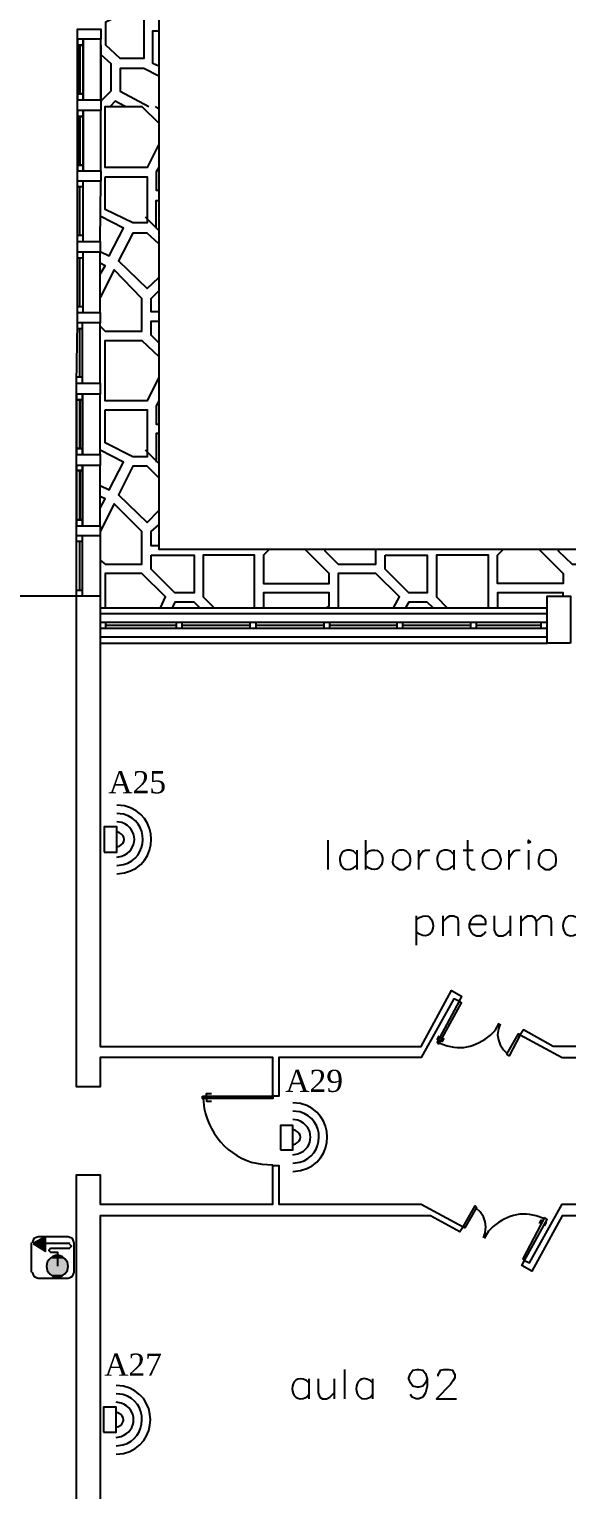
# Model space of a CAD drawing. Header units: millimetres. Extents: x 2592 to 5194, y 1172 to 2359.
# Drawn here: x 2598.527 to 2599.062, y 1179.41 to 1180.862 of the extents above; entities that cross this region are included whole.
import ezdxf

# ---------------------------------------------------------------- set-up
doc = ezdxf.new("R2010")
doc.units = ezdxf.units.MM
for name, color, linetype in [('PDF _Geometria', 7, 'Continuous'), ('PDF _Riempimenti solidi', 3, 'Continuous'), ('PDF _Testo', 7, 'Continuous')]:
    doc.layers.add(name, color=color, linetype=linetype)
doc.styles.add('PDF Times New Roman', font='times.ttf')

msp = doc.modelspace()

# ---------------------------------------------------------------- linework, layer by layer
at = {"layer": 'PDF _Geometria', "color": 8, "lineweight": 25, "true_color": 0x808080}
for points in [[(2598.9728, 1181.229), (2598.6561, 1181.229), (2598.6561, 1181.2282), (2598.6561, 1180.3449), (2600.9811, 1180.3449), (2600.9811, 1179.1949), (2598.8444, 1179.1949), (2598.8444, 1178.5799), (2600.9811, 1178.5799), (2600.9811, 1177.4307), (2598.8444, 1177.4307), (2598.8444, 1176.8149), (2598.9378, 1176.8149)], [(2598.6561, 1180.8249), (2598.6503, 1180.8274), (2598.6503, 1180.8599), (2598.6561, 1180.8599)], [(2598.5986, 1180.8365), (2598.6086, 1180.8274), (2598.6086, 1180.7999), (2598.5986, 1180.7899)], [(2598.6561, 1180.8149), (2598.6411, 1180.8224), (2598.6178, 1180.8224), (2598.6178, 1180.7999), (2598.6461, 1180.7849)], [(2598.6561, 1180.7474), (2598.6444, 1180.724), (2598.6028, 1180.724), (2598.6028, 1180.7849), (2598.6394, 1180.7849), (2598.6561, 1180.7682)], [(2598.6228, 1180.7849), (2598.6128, 1180.7899), (2598.6078, 1180.7849)], [(2598.6561, 1180.7824), (2598.6528, 1180.7849)], [(2598.6561, 1180.724), (2598.6536, 1180.7199), (2598.6536, 1180.7015), (2598.6561, 1180.7015)], [(2598.6536, 1180.664), (2598.6536, 1180.6915), (2598.6561, 1180.6915)], [(2598.5978, 1180.6407), (2598.6069, 1180.6365), (2598.6211, 1180.664), (2598.5978, 1180.6757)], [(2598.6561, 1180.6615), (2598.6428, 1180.6749)], [(2598.6561, 1180.6482), (2598.6444, 1180.659), (2598.6303, 1180.659), (2598.6161, 1180.6315), (2598.6444, 1180.604), (2598.6561, 1180.6149)], [(2598.5978, 1180.6182), (2598.6028, 1180.6265), (2598.5978, 1180.629)], [(2598.5978, 1180.5665), (2598.6028, 1180.5615), (2598.6394, 1180.5615), (2598.6394, 1180.594), (2598.6119, 1180.6224), (2598.5978, 1180.5949)], [(2598.6561, 1180.5807), (2598.6486, 1180.5807), (2598.6486, 1180.594), (2598.6561, 1180.6015)], [(2598.6561, 1180.5499), (2598.6486, 1180.5574), (2598.6486, 1180.5715), (2598.6561, 1180.5715)], [(2598.6561, 1180.5157), (2598.6444, 1180.4924), (2598.6028, 1180.4924), (2598.6028, 1180.5524), (2598.6394, 1180.5524), (2598.6561, 1180.5365)], [(2598.6561, 1180.4924), (2598.6536, 1180.4874), (2598.6536, 1180.469), (2598.6561, 1180.469)], [(2598.6561, 1180.4599), (2598.6536, 1180.4599), (2598.6536, 1180.4315)], [(2598.5978, 1180.4082), (2598.6069, 1180.404), (2598.6211, 1180.4315), (2598.5978, 1180.4432)], [(2598.6561, 1180.4299), (2598.6428, 1180.4432)], [(2598.6561, 1180.4157), (2598.6444, 1180.4274), (2598.6303, 1180.4274), (2598.6161, 1180.399), (2598.6444, 1180.3715), (2598.6561, 1180.3832)], [(2598.5978, 1180.3857), (2598.6028, 1180.3949), (2598.5978, 1180.3974)], [(2598.5978, 1180.334), (2598.6028, 1180.3299), (2598.6394, 1180.3299), (2598.6394, 1180.3624), (2598.6119, 1180.3899), (2598.5978, 1180.3624)], [(2598.6561, 1180.3482), (2598.6486, 1180.3482), (2598.6486, 1180.3624), (2598.6561, 1180.369)], [(2598.7511, 1180.2865), (2598.7511, 1180.339), (2598.7003, 1180.339), (2598.7003, 1180.2974), (2598.7111, 1180.2865)], [(2598.7661, 1180.3449), (2598.7603, 1180.339), (2598.7603, 1180.3107), (2598.8253, 1180.3107), (2598.8253, 1180.3207), (2598.8011, 1180.3449)], [(2598.8211, 1180.3449), (2598.8211, 1180.3432), (2598.8344, 1180.3299), (2598.8719, 1180.3299), (2598.8719, 1180.3449)], [(2598.9836, 1180.2865), (2598.9836, 1180.339), (2598.9319, 1180.339), (2598.9319, 1180.2974), (2598.9428, 1180.2865)], [(2599.0336, 1180.3449), (2599.0578, 1180.3207), (2599.0578, 1180.3107), (2598.9928, 1180.3107), (2598.9928, 1180.339), (2598.9986, 1180.3449)], [(2599.0536, 1180.3449), (2599.0528, 1180.3432), (2599.0669, 1180.3299), (2599.1044, 1180.3299), (2599.1044, 1180.3449)], [(2598.6578, 1180.2865), (2598.6628, 1180.2974), (2598.6394, 1180.3207), (2598.6028, 1180.3207), (2598.6028, 1180.2865)], [(2598.8894, 1180.2865), (2598.8953, 1180.2974), (2598.8719, 1180.3207), (2598.8344, 1180.3207), (2598.8344, 1180.2865)], [(2598.8228, 1180.2865), (2598.8253, 1180.2882), (2598.8253, 1180.3015), (2598.7603, 1180.3015), (2598.7603, 1180.2865)], [(2599.0578, 1180.2982), (2599.0578, 1180.3015), (2598.9928, 1180.3015), (2598.9928, 1180.2865)], [(2598.6969, 1180.2865), (2598.6911, 1180.2924), (2598.6719, 1180.2924), (2598.6694, 1180.2865)], [(2598.9286, 1180.2865), (2598.9228, 1180.2924), (2598.9044, 1180.2924), (2598.9011, 1180.2865)]]:
    msp.add_lwpolyline(points, dxfattribs=at)
for points in [[(2598.6411, 1180.8874), (2598.6411, 1180.8324), (2598.6178, 1180.8324), (2598.6036, 1180.8457), (2598.6036, 1180.869)], [(2598.6028, 1180.7149), (2598.6444, 1180.7149), (2598.6444, 1180.669), (2598.6303, 1180.669), (2598.6028, 1180.6824)], [(2598.6028, 1180.4832), (2598.6444, 1180.4832), (2598.6444, 1180.4365), (2598.6303, 1180.4365), (2598.6028, 1180.4507)], [(2598.6486, 1180.339), (2598.6911, 1180.339), (2598.6911, 1180.3015), (2598.6719, 1180.3015), (2598.6486, 1180.3249)], [(2598.8811, 1180.339), (2598.9228, 1180.339), (2598.9228, 1180.3015), (2598.9044, 1180.3015), (2598.8811, 1180.3249)]]:
    msp.add_lwpolyline(points, close=True, dxfattribs=at)
at = {"layer": 'PDF _Geometria', "lineweight": 25}
for points in [[(2598.5986, 1180.8515), (2598.5753, 1180.8515), (2598.5753, 1180.8615), (2598.5986, 1180.8615)], [(2598.5986, 1180.8515), (2598.5753, 1180.8515), (2598.5753, 1180.8615), (2598.5986, 1180.8615)], [(2598.5986, 1180.7807), (2598.5753, 1180.7807), (2598.5753, 1180.7915), (2598.5986, 1180.7915)], [(2598.5986, 1180.7807), (2598.5753, 1180.7807), (2598.5753, 1180.7915), (2598.5986, 1180.7915)], [(2598.5986, 1180.7807), (2598.5753, 1180.7807), (2598.5753, 1180.7915), (2598.5986, 1180.7915)], [(2598.5986, 1180.7807), (2598.5753, 1180.7807), (2598.5753, 1180.7915), (2598.5986, 1180.7915)], [(2598.5986, 1180.7107), (2598.5753, 1180.7107), (2598.5753, 1180.7207), (2598.5986, 1180.7207)], [(2598.5986, 1180.7107), (2598.5753, 1180.7107), (2598.5753, 1180.7207), (2598.5986, 1180.7207)], [(2598.5978, 1180.6399), (2598.5753, 1180.6399), (2598.5753, 1180.6507), (2598.5978, 1180.6507)], [(2598.5978, 1180.5699), (2598.5753, 1180.5699), (2598.5753, 1180.5799), (2598.5978, 1180.5799)], [(2598.5978, 1180.499), (2598.5744, 1180.499), (2598.5744, 1180.5099), (2598.5978, 1180.5099)], [(2598.5978, 1180.499), (2598.5744, 1180.499), (2598.5744, 1180.5099), (2598.5978, 1180.5099)], [(2598.5978, 1180.4282), (2598.5744, 1180.4282), (2598.5744, 1180.439), (2598.5978, 1180.439)], [(2598.5978, 1180.4282), (2598.5744, 1180.4282), (2598.5744, 1180.439), (2598.5978, 1180.439)], [(2598.5978, 1180.3582), (2598.5744, 1180.3582), (2598.5744, 1180.3682), (2598.5978, 1180.3682)], [(2598.5978, 1180.3582), (2598.5744, 1180.3582), (2598.5744, 1180.3682), (2598.5978, 1180.3682)], [(2599.0653, 1180.2515), (2599.0419, 1180.2515), (2599.0419, 1180.2982), (2599.0653, 1180.2982)], [(2599.0228, 1180.054), (2599.0236, 1180.0532), (2599.0253, 1180.054), (2599.0236, 1180.0557)], [(2598.9169, 1179.694), (2598.9586, 1179.6715), (2598.9553, 1179.6665), (2598.9261, 1179.6824), (2598.5978, 1179.6824), (2598.5978, 1179.2882), (2598.8269, 1179.2882), (2598.8269, 1179.2532), (2598.5978, 1179.2532), (2598.5978, 1179.2415), (2598.5744, 1179.2415), (2598.5744, 1179.2824), (2598.5744, 1179.7232), (2598.5978, 1179.7232), (2598.5978, 1179.694), (2598.7694, 1179.694), (2598.7694, 1179.7324), (2598.7753, 1179.7324), (2598.7753, 1179.694)]]:
    msp.add_lwpolyline(points, close=True, dxfattribs=at)
at = {"layer": 'PDF _Geometria', "color": 4, "lineweight": 25}
for points in [[(2598.5753, 1180.8515), (2598.5753, 1180.7915)], [(2598.5753, 1180.8457), (2598.5753, 1180.7915)], [(2598.5778, 1180.8457), (2598.5778, 1180.7974)], [(2598.5778, 1180.8457), (2598.5778, 1180.7974)], [(2598.5811, 1180.8515), (2598.5811, 1180.7915)], [(2598.5811, 1180.8457), (2598.5811, 1180.7915)], [(2598.5753, 1180.7974), (2598.5811, 1180.7974)], [(2598.5753, 1180.7974), (2598.5811, 1180.7974)], [(2598.5753, 1180.7807), (2598.5753, 1180.7207)], [(2598.5811, 1180.7807), (2598.5811, 1180.7207)], [(2598.5811, 1180.7749), (2598.5753, 1180.7749), (2598.5811, 1180.7749), (2598.5753, 1180.7749)], [(2598.5778, 1180.7749), (2598.5778, 1180.7265)], [(2598.5753, 1180.7265), (2598.5811, 1180.7265)], [(2598.5744, 1180.499), (2598.5744, 1180.439)], [(2598.5778, 1180.4932), (2598.5778, 1180.4449)], [(2598.5803, 1180.499), (2598.5803, 1180.439)], [(2598.5744, 1180.4449), (2598.5803, 1180.4449)], [(2598.5744, 1180.4282), (2598.5744, 1180.3682)], [(2598.5778, 1180.4232), (2598.5778, 1180.374)], [(2598.5803, 1180.4282), (2598.5803, 1180.3682)], [(2598.5744, 1180.374), (2598.5803, 1180.374)], [(2598.9344, 1179.8532), (2598.9569, 1179.894), (2598.9544, 1179.8957), (2598.9328, 1179.8549)], [(2599.0153, 1179.8624), (2599.0044, 1179.8415), (2599.0019, 1179.8432), (2599.0136, 1179.8632)], [(2598.6994, 1179.8015), (2598.7694, 1179.8015), (2598.7694, 1179.799), (2598.6994, 1179.799)], [(2598.9586, 1179.6715), (2598.9703, 1179.6924), (2598.9719, 1179.6907), (2598.9603, 1179.6707)], [(2599.0394, 1179.6807), (2599.0178, 1179.6399), (2599.0194, 1179.6382), (2599.0419, 1179.679)]]:
    msp.add_lwpolyline(points, close=True, dxfattribs=at)
for points in [[(2598.5811, 1180.8457), (2598.5753, 1180.8457), (2598.5811, 1180.8457)], [(2598.5811, 1180.8457), (2598.5753, 1180.8457), (2598.5811, 1180.8457)], [(2598.5753, 1180.6507), (2598.5753, 1180.7107)], [(2598.5811, 1180.6507), (2598.5811, 1180.7107)], [(2598.5811, 1180.7049), (2598.5753, 1180.7049)], [(2598.5778, 1180.6565), (2598.5778, 1180.7049)], [(2598.5811, 1180.6565), (2598.5753, 1180.6565)], [(2598.5753, 1180.5799), (2598.5753, 1180.6399)], [(2598.5811, 1180.5799), (2598.5811, 1180.6399)], [(2598.5811, 1180.634), (2598.5753, 1180.634)], [(2598.5778, 1180.5857), (2598.5778, 1180.634)], [(2598.5811, 1180.5857), (2598.5753, 1180.5857)], [(2598.5744, 1180.5099), (2598.5753, 1180.5699)], [(2598.5803, 1180.564), (2598.5753, 1180.564)], [(2598.5778, 1180.5157), (2598.5778, 1180.564)], [(2598.5803, 1180.5099), (2598.5803, 1180.5699)], [(2598.5803, 1180.5157), (2598.5744, 1180.5157)], [(2598.5803, 1180.4932), (2598.5744, 1180.4932), (2598.5803, 1180.4932)], [(2598.5803, 1180.4232), (2598.5744, 1180.4232), (2598.5803, 1180.4232)], [(2598.5744, 1180.2982), (2598.5744, 1180.3582)], [(2598.5803, 1180.3524), (2598.5744, 1180.3524)], [(2598.5778, 1180.304), (2598.5778, 1180.3524)], [(2598.5803, 1180.2982), (2598.5803, 1180.3582)], [(2598.5803, 1180.304), (2598.5744, 1180.304)], [(2598.5978, 1180.2724), (2599.0419, 1180.2724)], [(2598.5978, 1180.2665), (2599.0419, 1180.2665)], [(2598.6036, 1180.2665), (2598.6036, 1180.2724)], [(2598.6736, 1180.269), (2598.6036, 1180.269)], [(2598.6736, 1180.2665), (2598.6736, 1180.2724)], [(2598.6794, 1180.2665), (2598.6794, 1180.2724)], [(2598.7469, 1180.269), (2598.6794, 1180.269)], [(2598.7469, 1180.2665), (2598.7469, 1180.2724)], [(2598.7528, 1180.2665), (2598.7528, 1180.2724)], [(2598.8203, 1180.269), (2598.7528, 1180.269)], [(2598.8203, 1180.2665), (2598.8203, 1180.2724)], [(2598.8261, 1180.2665), (2598.8261, 1180.2724)], [(2598.8928, 1180.269), (2598.8261, 1180.269)], [(2598.8928, 1180.2665), (2598.8928, 1180.2724)], [(2598.8986, 1180.2665), (2598.8986, 1180.2724)], [(2598.9661, 1180.269), (2598.8986, 1180.269)], [(2598.9661, 1180.2665), (2598.9661, 1180.2724)], [(2598.9719, 1180.2665), (2598.9719, 1180.2724)], [(2599.0361, 1180.269), (2598.9719, 1180.269)], [(2599.0361, 1180.2665), (2599.0361, 1180.2724)], [(2598.9903, 1179.8665), (2598.9944, 1179.874)], [(2598.9953, 1179.8732), (2598.9936, 1179.8682), (2598.9928, 1179.8624), (2598.9936, 1179.8574), (2598.9953, 1179.8524), (2598.9986, 1179.8474), (2599.0019, 1179.844)], [(2598.9344, 1179.8615), (2598.9328, 1179.8582), (2598.9344, 1179.8574)], [(2598.9353, 1179.854), (2598.9428, 1179.8515)], [(2598.9394, 1179.859), (2598.9378, 1179.8557), (2598.9361, 1179.8565)], [(2598.7003, 1179.799), (2598.7011, 1179.789)], [(2598.7036, 1179.8015), (2598.7036, 1179.804), (2598.7086, 1179.804)], [(2598.7036, 1179.799), (2598.7036, 1179.7965), (2598.7086, 1179.7965)], [(2598.7586, 1179.734), (2598.7694, 1179.7332)], [(2598.9786, 1179.6607), (2598.9803, 1179.6657), (2598.9811, 1179.6715), (2598.9803, 1179.6765), (2598.9786, 1179.6815), (2598.9753, 1179.6865), (2598.9719, 1179.6899)], [(2599.0386, 1179.6799), (2599.0311, 1179.6824)], [(2599.0344, 1179.6749), (2599.0361, 1179.6782), (2599.0378, 1179.6774)], [(2598.9836, 1179.6674), (2598.9794, 1179.6599)], [(2599.0394, 1179.6724), (2599.0411, 1179.6757), (2599.0403, 1179.6765)]]:
    msp.add_lwpolyline(points, dxfattribs=at)
at = {"layer": 'PDF _Geometria', "lineweight": 25}
for points in [[(2598.5986, 1180.8457), (2598.5986, 1180.7915), (2598.5986, 1180.8515)], [(2598.5986, 1180.8365), (2598.5994, 1180.8365)], [(2598.5986, 1180.7207), (2598.5986, 1180.7815)], [(2598.5978, 1180.6507), (2598.5986, 1180.7107)], [(2598.5978, 1180.5799), (2598.5978, 1180.6399)], [(2598.5978, 1180.5099), (2598.5978, 1180.5699)], [(2598.5978, 1180.439), (2598.5978, 1180.499)], [(2598.5978, 1180.3682), (2598.5978, 1180.429)], [(2598.5978, 1180.3582), (2598.5978, 1180.2982), (2598.5978, 1179.8507), (2598.9169, 1179.8507), (2598.9469, 1179.9065), (2598.9569, 1179.9007), (2598.9544, 1179.8957), (2598.9494, 1179.8982), (2598.9169, 1179.8399), (2598.7753, 1179.8399), (2598.7753, 1179.8015), (2598.7694, 1179.8015), (2598.7694, 1179.8399), (2598.5978, 1179.8399), (2598.5978, 1179.8107), (2598.5744, 1179.8107), (2598.5744, 1180.2515), (2598.5744, 1180.2982), (2598.4003, 1180.2982)], [(2598.5978, 1180.2982), (2598.5744, 1180.2982)], [(2598.5986, 1180.2865), (2598.5978, 1180.2865), (2599.0419, 1180.2865)], [(2599.0419, 1180.2807), (2598.5978, 1180.2807)], [(2599.0419, 1180.2574), (2598.5978, 1180.2574)], [(2598.5978, 1180.2515), (2599.0419, 1180.2515)], [(2599.5178, 1180.2515), (2599.5178, 1179.8507), (2599.0478, 1179.8507), (2599.0186, 1179.8674), (2599.0153, 1179.8624), (2599.0569, 1179.8399), (2599.5294, 1179.8399), (2599.5644, 1179.9024), (2599.5694, 1179.8999), (2599.5719, 1179.9049), (2599.5294, 1179.9282), (2599.5294, 1180.2515), (2599.9711, 1180.2515), (2599.8603, 1180.2515)], [(2598.8244, 1180.0265), (2598.8244, 1180.0557)], [(2598.8619, 1180.0265), (2598.8619, 1180.0557)], [(2598.9628, 1180.0557), (2598.9628, 1180.0324), (2598.9644, 1180.0282), (2598.9669, 1180.0265), (2598.9703, 1180.0265)], [(2598.8528, 1180.0415), (2598.8494, 1180.0449)], [(2598.8528, 1180.0457), (2598.8528, 1180.0265)], [(2598.8619, 1180.0415), (2598.8644, 1180.0449)], [(2598.8953, 1180.0265), (2598.8994, 1180.0265), (2598.9019, 1180.0282), (2598.9053, 1180.0307), (2598.9061, 1180.0349), (2598.9061, 1180.0374), (2598.9053, 1180.0415), (2598.9019, 1180.0449), (2598.8994, 1180.0457), (2598.8953, 1180.0457), (2598.8928, 1180.0449), (2598.8894, 1180.0415)], [(2598.9144, 1180.0265), (2598.9144, 1180.0457)], [(2598.9144, 1180.0374), (2598.9161, 1180.0415), (2598.9186, 1180.0449), (2598.9211, 1180.0457), (2598.9253, 1180.0457)], [(2598.9494, 1180.0415), (2598.9461, 1180.0449)], [(2598.9494, 1180.0457), (2598.9494, 1180.0265)], [(2598.9586, 1180.0457), (2598.9686, 1180.0457)], [(2599.0044, 1180.0265), (2599.0044, 1180.0457)], [(2599.0044, 1180.0374), (2599.0061, 1180.0415), (2599.0086, 1180.0449), (2599.0111, 1180.0457), (2599.0153, 1180.0457)], [(2599.0236, 1180.0457), (2599.0236, 1180.0265)], [(2599.0403, 1180.0265), (2599.0444, 1180.0265), (2599.0469, 1180.0282), (2599.0503, 1180.0307), (2599.0511, 1180.0349), (2599.0511, 1180.0374), (2599.0503, 1180.0415), (2599.0469, 1180.0449), (2599.0444, 1180.0457), (2599.0403, 1180.0457), (2599.0378, 1180.0449), (2599.0344, 1180.0415)], [(2598.8494, 1180.0282), (2598.8528, 1180.0307)], [(2598.8644, 1180.0282), (2598.8619, 1180.0307)], [(2598.9461, 1180.0282), (2598.9494, 1180.0307)], [(2598.9119, 1179.9807), (2598.9119, 1179.9515)], [(2598.9119, 1179.9765), (2598.9153, 1179.979)], [(2598.9386, 1179.9607), (2598.9386, 1179.9807)], [(2598.9386, 1179.9749), (2598.9428, 1179.979), (2598.9453, 1179.9807), (2598.9494, 1179.9807), (2598.9528, 1179.979), (2598.9536, 1179.9749), (2598.9536, 1179.9607)], [(2598.9644, 1179.9724), (2598.9811, 1179.9724), (2598.9811, 1179.9749), (2598.9803, 1179.9774), (2598.9786, 1179.979), (2598.9761, 1179.9807), (2598.9719, 1179.9807), (2598.9686, 1179.979), (2598.9661, 1179.9765), (2598.9644, 1179.9724), (2598.9644, 1179.969), (2598.9661, 1179.9649), (2598.9686, 1179.9624), (2598.9719, 1179.9607), (2598.9761, 1179.9607), (2598.9786, 1179.9624), (2598.9811, 1179.9649)], [(2598.9894, 1179.9807), (2598.9894, 1179.9665), (2598.9911, 1179.9624), (2598.9936, 1179.9607), (2598.9978, 1179.9607), (2599.0011, 1179.9624), (2599.0053, 1179.9665)], [(2599.0053, 1179.9807), (2599.0053, 1179.9607)], [(2599.0161, 1179.9607), (2599.0161, 1179.9807)], [(2599.0161, 1179.9749), (2599.0203, 1179.979), (2599.0228, 1179.9807), (2599.0269, 1179.9807), (2599.0294, 1179.979), (2599.0311, 1179.9749), (2599.0311, 1179.9607)], [(2599.0311, 1179.9749), (2599.0353, 1179.979), (2599.0378, 1179.9807), (2599.0419, 1179.9807), (2599.0453, 1179.979), (2599.0461, 1179.9749), (2599.0461, 1179.9607)], [(2598.9153, 1179.9624), (2598.9119, 1179.9649)], [(2599.3494, 1179.6407), (2599.3528, 1179.6365), (2599.3428, 1179.6299), (2599.3086, 1179.6824), (2599.2861, 1179.6824), (2599.2861, 1179.6715), (2599.2744, 1179.6715), (2599.2744, 1179.6824), (2599.0569, 1179.6824), (2599.0269, 1179.6274), (2599.0169, 1179.6332), (2599.0194, 1179.6382), (2599.0244, 1179.6357), (2599.0569, 1179.694), (2599.3086, 1179.694), (2599.3444, 1179.6382), (2599.3511, 1179.6424)], [(2598.8053, 1179.5165), (2598.8028, 1179.519)], [(2598.8053, 1179.5207), (2598.8053, 1179.5007)], [(2598.8144, 1179.5207), (2598.8144, 1179.5065), (2598.8161, 1179.5024), (2598.8186, 1179.5007), (2598.8228, 1179.5007), (2598.8261, 1179.5024), (2598.8303, 1179.5065)], [(2598.8303, 1179.5207), (2598.8303, 1179.5007)], [(2598.8411, 1179.5007), (2598.8411, 1179.5299)], [(2598.8686, 1179.5165), (2598.8661, 1179.519)], [(2598.8686, 1179.5207), (2598.8686, 1179.5007)], [(2598.9228, 1179.5207), (2598.9211, 1179.5165), (2598.9186, 1179.5132), (2598.9144, 1179.5124), (2598.9128, 1179.5124), (2598.9086, 1179.5132), (2598.9061, 1179.5165), (2598.9044, 1179.5207), (2598.9044, 1179.5215), (2598.9061, 1179.5257), (2598.9086, 1179.529), (2598.9128, 1179.5299), (2598.9144, 1179.5299), (2598.9186, 1179.529), (2598.9211, 1179.5257), (2598.9228, 1179.5207), (2598.9228, 1179.5132), (2598.9211, 1179.5065), (2598.9186, 1179.5024), (2598.9144, 1179.5007), (2598.9119, 1179.5007), (2598.9078, 1179.5024), (2598.9061, 1179.5049)], [(2598.9336, 1179.5232), (2598.9336, 1179.5249), (2598.9353, 1179.5274), (2598.9361, 1179.529), (2598.9394, 1179.5299), (2598.9444, 1179.5299), (2598.9478, 1179.529), (2598.9486, 1179.5274), (2598.9503, 1179.5249), (2598.9503, 1179.5215), (2598.9486, 1179.519), (2598.9461, 1179.5149), (2598.9319, 1179.5007), (2598.9519, 1179.5007)], [(2598.8028, 1179.5024), (2598.8053, 1179.5049)], [(2598.8661, 1179.5024), (2598.8686, 1179.5049)]]:
    msp.add_lwpolyline(points, dxfattribs=at)
at = {"layer": 'PDF _Geometria', "color": 6, "lineweight": 25}
for points in [[(2598.6219, 1180.0899), (2598.6144, 1180.0907)], [(2598.6211, 1180.0815), (2598.6144, 1180.0824)], [(2598.6194, 1180.0732), (2598.6144, 1180.074)], [(2598.6169, 1180.0632), (2598.6144, 1180.064)], [(2598.6144, 1180.049), (2598.6169, 1180.0499)], [(2598.6144, 1180.039), (2598.6194, 1180.0399)], [(2598.6144, 1180.0307), (2598.6211, 1180.0315)], [(2598.6144, 1180.0224), (2598.6219, 1180.0232)], [(2598.7969, 1179.794), (2598.7894, 1179.7949)], [(2598.7961, 1179.7857), (2598.7894, 1179.7865)], [(2598.7944, 1179.7774), (2598.7894, 1179.7782)], [(2598.7919, 1179.7674), (2598.7894, 1179.7682)], [(2598.7894, 1179.7532), (2598.7919, 1179.754)], [(2598.7894, 1179.7432), (2598.7944, 1179.744)], [(2598.7894, 1179.7349), (2598.7961, 1179.7357)], [(2598.7894, 1179.7265), (2598.7969, 1179.7274)], [(2598.6211, 1179.5132), (2598.6136, 1179.514)], [(2598.6203, 1179.5049), (2598.6136, 1179.5057)], [(2598.6186, 1179.4965), (2598.6136, 1179.4974)], [(2598.6161, 1179.4865), (2598.6136, 1179.4874)], [(2598.6136, 1179.4724), (2598.6161, 1179.4732)], [(2598.6136, 1179.4624), (2598.6186, 1179.4632)], [(2598.6136, 1179.454), (2598.6203, 1179.4549)], [(2598.6136, 1179.4457), (2598.6211, 1179.4465)]]:
    msp.add_lwpolyline(points, dxfattribs=at)
for points in [[(2598.6019, 1180.044), (2598.6144, 1180.044), (2598.6144, 1180.069), (2598.6019, 1180.069)], [(2598.7769, 1179.7482), (2598.7894, 1179.7482), (2598.7894, 1179.7724), (2598.7769, 1179.7724)], [(2598.6011, 1179.4674), (2598.6136, 1179.4674), (2598.6136, 1179.4924), (2598.6011, 1179.4924)]]:
    msp.add_lwpolyline(points, close=True, dxfattribs=at)
at = {"layer": 'PDF _Geometria', "lineweight": 25}
msp.add_lwpolyline([(2598.9919, 1180.0449), (2598.9894, 1180.0457), (2598.9853, 1180.0457, 1.181123), (2598.9919, 1180.0282)], format="xyb", dxfattribs=at)
at = {"layer": 'PDF _Geometria', "color": 1, "lineweight": 25}
for points in [[(2598.5294, 1179.6557), (2598.5294, 1179.6265)], [(2598.5303, 1179.6265), (2598.5311, 1179.624), (2598.5319, 1179.6224), (2598.5336, 1179.6215), (2598.5361, 1179.6207), (2598.5661, 1179.6207), (2598.5686, 1179.6215), (2598.5703, 1179.6224), (2598.5711, 1179.624), (2598.5719, 1179.6265), (2598.5719, 1179.6557), (2598.5711, 1179.6582), (2598.5703, 1179.6599), (2598.5686, 1179.6607), (2598.5661, 1179.6615), (2598.5361, 1179.6615), (2598.5336, 1179.6607), (2598.5319, 1179.6599), (2598.5311, 1179.6582), (2598.5303, 1179.6557)], [(2598.5678, 1179.6549), (2598.5311, 1179.6549)], [(2598.5678, 1179.6499), (2598.5486, 1179.6499), (2598.5469, 1179.6482), (2598.5486, 1179.6465), (2598.5553, 1179.6465), (2598.5553, 1179.6324)], [(2598.5678, 1179.6507), (2598.5694, 1179.6524), (2598.5678, 1179.654)], [(2598.5453, 1179.6365), (2598.5444, 1179.6324), (2598.5453, 1179.6282)], [(2598.5628, 1179.6249), (2598.5653, 1179.6282), (2598.5661, 1179.6324), (2598.5653, 1179.6365), (2598.5628, 1179.6399)]]:
    msp.add_lwpolyline(points, dxfattribs=at)
msp.add_lwpolyline([(2598.5311, 1179.6549), (2598.5436, 1179.6474), (2598.5436, 1179.6615)], close=True, dxfattribs=at)
at = {"layer": 'PDF _Geometria', "color": 6, "lineweight": 25}
for points in [[(2598.6219, 1180.0232), (2598.6574, 1180.0312), (2598.6574, 1180.0818), (2598.6219, 1180.0899)], [(2598.6194, 1180.0399), (2598.636, 1180.0457), (2598.636, 1180.0674), (2598.6194, 1180.0732)], [(2598.6211, 1180.0315), (2598.6459, 1180.0378), (2598.6473, 1180.0748), (2598.6211, 1180.0815)], [(2598.6169, 1180.0499), (2598.6234, 1180.0533), (2598.6234, 1180.0598), (2598.6169, 1180.0632)], [(2598.7969, 1179.7274), (2598.8324, 1179.7354), (2598.8324, 1179.786), (2598.7969, 1179.794)], [(2598.7961, 1179.7357), (2598.8209, 1179.742), (2598.8223, 1179.779), (2598.7961, 1179.7857)], [(2598.7919, 1179.754), (2598.7984, 1179.7574), (2598.7984, 1179.764), (2598.7919, 1179.7674)], [(2598.7944, 1179.744), (2598.811, 1179.7498), (2598.811, 1179.7716), (2598.7944, 1179.7774)], [(2598.6203, 1179.4549), (2598.6451, 1179.4611), (2598.6464, 1179.4982), (2598.6203, 1179.5049)], [(2598.6211, 1179.4465), (2598.6566, 1179.4546), (2598.6566, 1179.5052), (2598.6211, 1179.5132)], [(2598.6186, 1179.4632), (2598.6352, 1179.469), (2598.6352, 1179.4907), (2598.6186, 1179.4965)], [(2598.6161, 1179.4732), (2598.6226, 1179.4766), (2598.6226, 1179.4831), (2598.6161, 1179.4865)]]:
    msp.add_open_spline(points, degree=3, dxfattribs=at)
at = {"layer": 'PDF _Geometria', "lineweight": 25}
for points in [[(2598.8494, 1180.0449), (2598.8303, 1180.0523), (2598.8327, 1180.019), (2598.8494, 1180.0282)], [(2598.8644, 1180.0449), (2598.8841, 1180.0525), (2598.8821, 1180.0189), (2598.8644, 1180.0282)], [(2598.8894, 1180.0415), (2598.888, 1180.0329), (2598.8868, 1180.0312), (2598.8953, 1180.0265)], [(2598.9461, 1180.0449), (2598.927, 1180.0523), (2598.9293, 1180.019), (2598.9461, 1180.0282)], [(2598.9919, 1180.0282), (2598.9983, 1180.0332), (2598.9969, 1180.0395), (2598.9919, 1180.0449)], [(2599.0344, 1180.0415), (2599.033, 1180.0329), (2599.0318, 1180.0312), (2599.0403, 1180.0265)], [(2598.9153, 1179.979), (2598.9332, 1179.9884), (2598.9332, 1179.953), (2598.9153, 1179.9624)], [(2599.0711, 1179.979), (2599.0531, 1179.9884), (2599.0531, 1179.953), (2599.0711, 1179.9624)], [(2598.8028, 1179.519), (2598.7841, 1179.5287), (2598.7841, 1179.4928), (2598.8028, 1179.5024)], [(2598.8661, 1179.519), (2598.8476, 1179.5289), (2598.8476, 1179.4925), (2598.8661, 1179.5024)]]:
    msp.add_open_spline(points, degree=3, dxfattribs=at)
at = {"layer": 'PDF _Geometria', "color": 4, "lineweight": 25}
for points in [[(2598.9428, 1179.8515), (2598.96, 1179.8458), (2598.9784, 1179.8539), (2598.9903, 1179.8665)], [(2598.7011, 1179.789), (2598.707, 1179.7616), (2598.7296, 1179.7365), (2598.7586, 1179.734)], [(2599.0311, 1179.6824), (2599.0138, 1179.6882), (2598.9955, 1179.68), (2598.9836, 1179.6674)]]:
    msp.add_open_spline(points, degree=3, dxfattribs=at)
at = {"layer": 'PDF _Geometria', "color": 1, "lineweight": 25}
for points in [[(2598.5628, 1179.6399), (2598.5571, 1179.6458), (2598.549, 1179.6436), (2598.5453, 1179.6365)], [(2598.5453, 1179.6282), (2598.549, 1179.6212), (2598.5571, 1179.619), (2598.5628, 1179.6249)]]:
    msp.add_open_spline(points, degree=3, dxfattribs=at)
at = {"layer": 'PDF _Riempimenti solidi', "color": 1, "lineweight": 25, "transparency": 33554559}
for points in [[(2598.5436, 1179.6615), (2598.5436, 1179.6549), (2598.5311, 1179.6549)], [(2598.5311, 1179.6549), (2598.5436, 1179.6549), (2598.5436, 1179.6474)], [(2598.5444, 1179.6365), (2598.5661, 1179.6349), (2598.5436, 1179.6349)], [(2598.5436, 1179.6349), (2598.5669, 1179.6324), (2598.5436, 1179.6324)], [(2598.5436, 1179.6349), (2598.5661, 1179.6349), (2598.5669, 1179.6324)], [(2598.5453, 1179.6382), (2598.5661, 1179.6365), (2598.5444, 1179.6365)], [(2598.5444, 1179.6365), (2598.5661, 1179.6365), (2598.5661, 1179.6349)], [(2598.5469, 1179.6399), (2598.5653, 1179.6382), (2598.5453, 1179.6382)], [(2598.5453, 1179.6382), (2598.5653, 1179.6382), (2598.5661, 1179.6365)], [(2598.5486, 1179.6415), (2598.5636, 1179.6399), (2598.5469, 1179.6399)], [(2598.5469, 1179.6399), (2598.5636, 1179.6399), (2598.5653, 1179.6382)], [(2598.5503, 1179.6424), (2598.5619, 1179.6415), (2598.5486, 1179.6415)], [(2598.5486, 1179.6415), (2598.5619, 1179.6415), (2598.5636, 1179.6399)], [(2598.5519, 1179.6432), (2598.5603, 1179.6424), (2598.5503, 1179.6424)], [(2598.5503, 1179.6424), (2598.5603, 1179.6424), (2598.5619, 1179.6415)], [(2598.5544, 1179.644), (2598.5586, 1179.6432), (2598.5519, 1179.6432)], [(2598.5519, 1179.6432), (2598.5586, 1179.6432), (2598.5603, 1179.6424)], [(2598.5544, 1179.644), (2598.5561, 1179.644), (2598.5586, 1179.6432)], [(2598.5436, 1179.6324), (2598.5661, 1179.6299), (2598.5436, 1179.6299)], [(2598.5436, 1179.6324), (2598.5669, 1179.6324), (2598.5661, 1179.6299)], [(2598.5436, 1179.6299), (2598.5661, 1179.6282), (2598.5444, 1179.6282)], [(2598.5436, 1179.6299), (2598.5661, 1179.6299), (2598.5661, 1179.6282)], [(2598.5444, 1179.6282), (2598.5644, 1179.6257), (2598.5453, 1179.6257)], [(2598.5444, 1179.6282), (2598.5661, 1179.6282), (2598.5644, 1179.6257)], [(2598.5453, 1179.6257), (2598.5636, 1179.624), (2598.5469, 1179.624)], [(2598.5453, 1179.6257), (2598.5644, 1179.6257), (2598.5636, 1179.624)], [(2598.5469, 1179.624), (2598.5611, 1179.6232), (2598.5486, 1179.6232)], [(2598.5469, 1179.624), (2598.5636, 1179.624), (2598.5611, 1179.6232)], [(2598.5486, 1179.6232), (2598.5594, 1179.6215), (2598.5511, 1179.6215)], [(2598.5486, 1179.6232), (2598.5611, 1179.6232), (2598.5594, 1179.6215)], [(2598.5528, 1179.6215), (2598.5578, 1179.6215), (2598.5553, 1179.6207)]]:
    msp.add_solid(points, dxfattribs=at)

# ---------------------------------------------------------------- texts
at = {"layer": 'PDF _Testo', "color": 6, "char_height": 0.02201, "attachment_point": 7, "style": 'PDF Times New Roman'}
for s, insert in [('A25', (2598.6061, 1180.102)), ('A29', (2598.7819, 1179.8053)), ('A27', (2598.6019, 1179.5236))]:
    msp.add_mtext(s, dxfattribs=dict(at, insert=insert))

doc.saveas('drawing.dxf')
